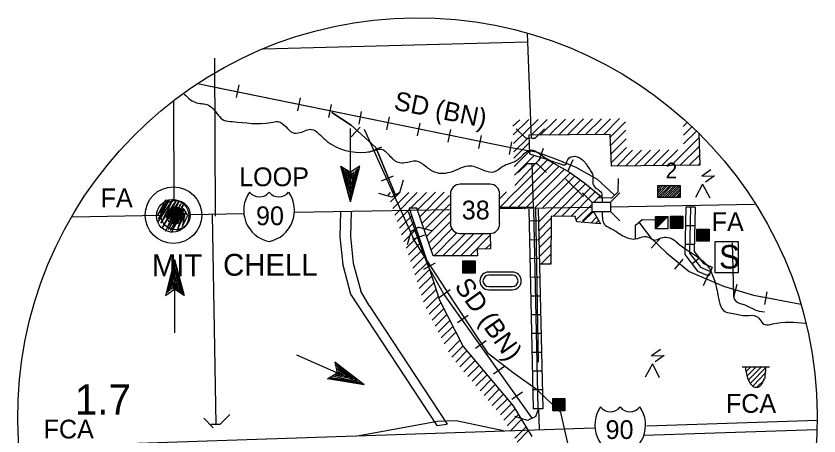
# Model space of a CAD drawing. Extents: x 1640401 to 2170926, y 15777135 to 16153493.
# Drawn here: x 1931734 to 1957382, y 15828903 to 15842323 of the extents above; entities that cross this region are included whole.
import ezdxf

# ---------------------------------------------------------------- set-up
doc = ezdxf.new("R2010")
doc.units = 0
for name, color, linetype in [('L13', 7, 'Continuous'), ('L14', 7, 'Continuous'), ('L18', 7, 'Continuous'), ('L28', 7, 'Continuous'), ('L31', 7, 'Continuous'), ('L32', 7, 'Continuous'), ('L33', 7, 'Continuous'), ('L34', 7, 'Continuous'), ('L8', 7, 'Continuous')]:
    doc.layers.add(name, color=color, linetype=linetype)

msp = doc.modelspace()

# ---------------------------------------------------------------- linework, layer by layer
at = {"layer": 'L13'}
msp.add_lwpolyline([(1938103, 15835922), (1938082, 15840972)], dxfattribs=at)
at = {"layer": 'L14'}
for points in [[(1944466, 15835148), (1942868, 15838701)], [(1946829, 15831523), (1945749, 15833142), (1944741, 15834700), (1944466, 15835148)], [(1949720, 15819772), (1949690, 15824802), (1949720, 15826055), (1949619, 15827093), (1949466, 15828203), (1949140, 15829649), (1948386, 15830362), (1947613, 15830922), (1946829, 15831523)]]:
    msp.add_lwpolyline(points, dxfattribs=at)
at = {"layer": 'L18'}
msp.add_line((1949863, 15836553), (1949283, 15837123), dxfattribs=at)
at = {"layer": 'L28'}
for p, q in [((1942420, 15836390), (1942420, 15838732)), ((1942420, 15836390), (1942114, 15837530)), ((1942114, 15837530), (1942420, 15837337)), ((1942389, 15836563), (1942165, 15837459)), ((1942410, 15836675), (1942196, 15837449)), ((1942389, 15836818), (1942257, 15837418)), ((1942420, 15836390), (1942715, 15837530)), ((1942715, 15837530), (1942420, 15837337)), ((1942440, 15836512), (1942664, 15837449)), ((1942440, 15836645), (1942634, 15837429)), ((1942410, 15836930), (1942308, 15837388)), ((1942389, 15837143), (1942338, 15837367)), ((1942389, 15837205), (1942389, 15837317)), ((1942420, 15836899), (1942420, 15837205)), ((1942420, 15837001), (1942420, 15837205)), ((1942440, 15836787), (1942583, 15837388)), ((1942440, 15837113), (1942471, 15837317)), ((1942440, 15837255), (1942450, 15837317)), ((1942450, 15836930), (1942522, 15837347)), ((1936799, 15834537), (1936504, 15833396)), ((1936779, 15834415), (1936555, 15833478)), ((1936799, 15834537), (1937105, 15833396)), ((1936799, 15834537), (1936799, 15832195)), ((1936830, 15834364), (1937054, 15833457)), ((1936779, 15834282), (1936586, 15833498)), ((1936779, 15834140), (1936636, 15833539)), ((1936810, 15834252), (1937023, 15833478)), ((1936830, 15834109), (1936962, 15833508)), ((1936769, 15833997), (1936698, 15833580)), ((1936779, 15833814), (1936748, 15833610)), ((1936799, 15834028), (1936799, 15833722)), ((1936799, 15833926), (1936799, 15833722)), ((1936810, 15833997), (1936911, 15833539)), ((1936504, 15833396), (1936799, 15833590)), ((1936779, 15833671), (1936769, 15833610)), ((1937105, 15833396), (1936799, 15833590)), ((1936830, 15833783), (1936881, 15833559)), ((1936830, 15833722), (1936830, 15833610)), ((1942858, 15830535), (1940699, 15831482)), ((1942858, 15830535), (1941921, 15831258)), ((1941921, 15831258), (1941992, 15830922)), ((1942746, 15830617), (1941972, 15831197)), ((1942634, 15830668), (1941972, 15831146)), ((1942491, 15830718), (1942002, 15831085)), ((1942359, 15830790), (1942002, 15831024)), ((1941687, 15830729), (1941992, 15830922)), ((1942858, 15830535), (1941687, 15830729)), ((1942685, 15830586), (1941768, 15830749)), ((1942583, 15830647), (1941799, 15830759)), ((1942440, 15830678), (1941839, 15830810)), ((1942338, 15830749), (1941890, 15830841)), ((1942145, 15830810), (1941921, 15830861)), ((1942084, 15830841), (1941992, 15830892)), ((1942074, 15830912), (1942002, 15830953)), ((1942196, 15830841), (1942023, 15830953)), ((1942379, 15830749), (1942104, 15830871)), ((1942298, 15830790), (1942104, 15830871))]:
    msp.add_line(p, q, dxfattribs=at)
at = {"layer": 'L31'}
for p, q in [((1938781, 15839715), (1938866, 15840127)), ((1940740, 15839298), (1940824, 15839710)), ((1936759, 15839594), (1936771, 15836427)), ((1941727, 15839081), (1941806, 15839493)), ((1942693, 15838865), (1942773, 15839277)), ((1943575, 15838691), (1943660, 15839097)), ((1942440, 15838464), (1942725, 15838775)), ((1944557, 15838490), (1944642, 15838902)), ((1945534, 15838289), (1945618, 15838701)), ((1948016, 15838416), (1947715, 15838717)), ((1948316, 15838416), (1948617, 15838717)), ((1946516, 15838089), (1946601, 15838501)), ((1950716, 15838542), (1948117, 15838514)), ((1948117, 15838514), (1948135, 15837921)), ((1950759, 15837525), (1950716, 15838542)), ((1953550, 15838569), (1953582, 15837560)), ((1947498, 15837893), (1947572, 15838300)), ((1948016, 15838416), (1948158, 15838416)), ((1948206, 15838416), (1948316, 15838416)), ((1943031, 15837983), (1943417, 15838142)), ((1948135, 15837921), (1948678, 15837745)), ((1948443, 15837709), (1948580, 15838099)), ((1948678, 15837745), (1949409, 15837331)), ((1949357, 15837350), (1949526, 15837735)), ((1948074, 15837614), (1947773, 15837318)), ((1948074, 15837614), (1948375, 15837614)), ((1948375, 15837614), (1948676, 15837318)), ((1953582, 15837560), (1950759, 15837525)), ((1943406, 15837059), (1943792, 15837218)), ((1949409, 15837331), (1949745, 15837104)), ((1943992, 15836684), (1944108, 15837091)), ((1949745, 15837104), (1949899, 15836979)), ((1949899, 15836979), (1950423, 15836553)), ((1950967, 15836705), (1950983, 15837133)), ((1943734, 15836531), (1943327, 15836647)), ((1943992, 15836684), (1943734, 15836531)), ((1950122, 15836373), (1949826, 15836674)), ((1950724, 15836373), (1951025, 15836674)), ((1950967, 15836705), (1950750, 15836500)), ((1950122, 15836373), (1950122, 15836072)), ((1950122, 15836373), (1950724, 15836373)), ((1950750, 15836500), (1950323, 15836515)), ((1950724, 15836373), (1950724, 15836072)), ((1944540, 15836178), (1944292, 15836178)), ((1944292, 15836178), (1944808, 15834655)), ((1945059, 15834660), (1944540, 15836178)), ((1948258, 15836209), (1947181, 15836203)), ((1953426, 15836212), (1953128, 15836218)), ((1948823, 15835927), (1948815, 15834390)), ((1949590, 15835917), (1948823, 15835927)), ((1949646, 15835751), (1949590, 15835917)), ((1950122, 15836072), (1949827, 15835776)), ((1950122, 15836072), (1950724, 15836072)), ((1950179, 15836072), (1950399, 15835679)), ((1950724, 15836072), (1951025, 15835776)), ((1948422, 15835776), (1948126, 15835766)), ((1950399, 15835679), (1949646, 15835751)), ((1951516, 15835618), (1951506, 15835201)), ((1951743, 15835824), (1951516, 15835618)), ((1951743, 15835824), (1952160, 15835808)), ((1953415, 15835616), (1953117, 15835621)), ((1944341, 15835422), (1944225, 15835016)), ((1944599, 15835576), (1944341, 15835422)), ((1944599, 15835576), (1945006, 15835465)), ((1946882, 15835375), (1946887, 15834881)), ((1944784, 15835322), (1944394, 15835185)), ((1948443, 15835174), (1948142, 15835164)), ((1952018, 15834900), (1952297, 15835206)), ((1946887, 15834881), (1946467, 15834876)), ((1946467, 15834876), (1946470, 15834660)), ((1953405, 15835019), (1953106, 15835025)), ((1944808, 15834655), (1945260, 15833242)), ((1946470, 15834660), (1945059, 15834660)), ((1948448, 15834572), (1948148, 15834567)), ((1953565, 15834582), (1953328, 15834401)), ((1945117, 15834424), (1944747, 15834219)), ((1948815, 15834390), (1948456, 15834392)), ((1952773, 15834234), (1953042, 15834551)), ((1953691, 15833706), (1953860, 15834092)), ((1953975, 15834298), (1953861, 15834022)), ((1948464, 15833976), (1948169, 15833965)), ((1945597, 15833574), (1945259, 15833331)), ((1954658, 15833347), (1954774, 15833749)), ((1948475, 15833374), (1948174, 15833368)), ((1955650, 15833099), (1955724, 15833506)), ((1945260, 15833242), (1946020, 15831758)), ((1946173, 15832756), (1945835, 15832518)), ((1948491, 15832772), (1948190, 15832772)), ((1948507, 15832175), (1948206, 15832175)), ((1946020, 15831758), (1947617, 15829863)), ((1946748, 15831943), (1946416, 15831700)), ((1948517, 15831573), (1948216, 15831573)), ((1947334, 15831124), (1946991, 15830882)), ((1948533, 15830977), (1948232, 15830977)), ((1947910, 15830306), (1947567, 15830068)), ((1948544, 15830375), (1948243, 15830375)), ((1947617, 15829863), (1948212, 15828888)), ((1948559, 15829773), (1948258, 15829773)), ((1948343, 15829525), (1948417, 15829741)), ((1938031, 15829166), (1937736, 15829466)), ((1938258, 15829282), (1938559, 15829583)), ((1948074, 15829393), (1947672, 15829525)), ((1948343, 15829525), (1948074, 15829393)), ((1937957, 15829282), (1938258, 15829282))]:
    msp.add_line(p, q, dxfattribs=at)
for points in [[(1948058, 15841774), (1948184, 15838416)], [(1939631, 15841273), (1948058, 15841500)], [(1937535, 15840164), (1947535, 15838126), (1948359, 15837983), (1949024, 15837740), (1949615, 15837492), (1950302, 15837107), (1950835, 15836605)], [(1937883, 15840090), (1947535, 15838126), (1948359, 15837983), (1949024, 15837740), (1949615, 15837492), (1950302, 15837107), (1950835, 15836605)], [(1943850, 15836600), (1943227, 15838126), (1942440, 15838833), (1941817, 15839240)], [(1941817, 15839240), (1942440, 15838833), (1943227, 15838126), (1943850, 15836600)], [(1947608, 15838800), (1947824, 15839011)], [(1947616, 15838527), (1948117, 15839014)], [(1947625, 15838253), (1948410, 15839017)], [(1948223, 15838553), (1948703, 15839020)], [(1948476, 15838518), (1948996, 15839024)], [(1948769, 15838521), (1949289, 15839027)], [(1949074, 15838524), (1949573, 15839030)], [(1949352, 15838527), (1949857, 15839033)], [(1949640, 15838531), (1950146, 15839036)], [(1949929, 15838534), (1950434, 15839039)], [(1950218, 15838537), (1950723, 15839043)], [(1950507, 15838540), (1951012, 15839046)], [(1950719, 15838467), (1951199, 15838947)], [(1953043, 15838791), (1953176, 15838925)], [(1953052, 15838514), (1953325, 15838787)], [(1950731, 15838193), (1951211, 15838673)], [(1952657, 15837548), (1953554, 15838445)], [(1953060, 15838237), (1953470, 15838648)], [(1947633, 15837979), (1948082, 15838416)], [(1947639, 15837786), (1948124, 15838272)], [(1950742, 15837919), (1951223, 15838399)], [(1952946, 15837552), (1953563, 15838169)], [(1947647, 15837514), (1948133, 15838000)], [(1950754, 15837645), (1951234, 15838125)], [(1950922, 15837527), (1951428, 15838033)], [(1951211, 15837531), (1951717, 15838037)], [(1951500, 15837534), (1952006, 15838040)], [(1951789, 15837538), (1952296, 15838044)], [(1952079, 15837541), (1952585, 15838047)], [(1952368, 15837545), (1952874, 15838051)], [(1947655, 15837238), (1948289, 15837871)], [(1947665, 15836906), (1948505, 15837801)], [(1948258, 15837265), (1948714, 15837725)], [(1953235, 15837555), (1953572, 15837892)], [(1947478, 15836204), (1948895, 15837622)], [(1948026, 15836207), (1949243, 15837424)], [(1948206, 15837614), (1948258, 15836199)], [(1948258, 15836705), (1949076, 15837519)], [(1953525, 15837559), (1953580, 15837615)], [(1947693, 15836705), (1948248, 15837265)], [(1948316, 15836199), (1949432, 15837314)], [(1948566, 15836201), (1949580, 15837215)], [(1948422, 15835739), (1949768, 15837085)], [(1948898, 15835926), (1949926, 15836957)], [(1943620, 15836602), (1943696, 15836679)], [(1943693, 15836387), (1943989, 15836681)], [(1943765, 15836172), (1944276, 15836683)], [(1943837, 15835962), (1944552, 15836685)], [(1944331, 15836178), (1944845, 15836687)], [(1944557, 15836125), (1945133, 15836689)], [(1944633, 15835908), (1945408, 15836691)], [(1947181, 15836481), (1947403, 15836704)], [(1947191, 15836203), (1947683, 15836700)], [(1947748, 15836206), (1948264, 15836727)], [(1949170, 15835922), (1950080, 15836832)], [(1949452, 15835919), (1950237, 15836704)], [(1936270, 15835983), (1936524, 15836451), (1936239, 15835942), (1936606, 15836451), (1936280, 15835840), (1936626, 15836421), (1936626, 15836451), (1936270, 15835748), (1936748, 15836471), (1936362, 15835708), (1936850, 15836421), (1936412, 15835565), (1936932, 15836400), (1936504, 15835453), (1936993, 15836319), (1936606, 15835504), (1937074, 15836278), (1936698, 15835402), (1937085, 15836125), (1936881, 15835474), (1937135, 15836034), (1937044, 15835596), (1937217, 15835952), (1937085, 15836176), (1936657, 15835474)], [(1944702, 15835705), (1945582, 15836584)], [(1950201, 15836383), (1950394, 15836576)], [(1936574, 15835977), (1936706, 15836214), (1936558, 15835950), (1936748, 15836214), (1936585, 15835898), (1936759, 15836199), (1936759, 15836214), (1936574, 15835850), (1936822, 15836225), (1936627, 15835834), (1936875, 15836199), (1936648, 15835760), (1936917, 15836193), (1936701, 15835697), (1936949, 15836151), (1936748, 15835723), (1936991, 15836125), (1936801, 15835676), (1937002, 15836051), (1936891, 15835708), (1937023, 15835998), (1936975, 15835776), (1937065, 15835956), (1937002, 15836072), (1936775, 15835708)], [(1943906, 15835757), (1944302, 15836148)], [(1944775, 15835492), (1945592, 15836309)], [(1947979, 15836166), (1948000, 15836176)], [(1948116, 15836156), (1948258, 15829773)], [(1948264, 15836156), (1948406, 15829773)], [(1948417, 15836156), (1948559, 15829773)], [(1949628, 15835806), (1950106, 15836283)], [(1953127, 15836219), (1953100, 15834698), (1953503, 15834170), (1953860, 15834021)], [(1953277, 15836216), (1953251, 15834747), (1953598, 15834293), (1953918, 15834160)], [(1953427, 15836213), (1953401, 15834797), (1953692, 15834416), (1953976, 15834298)], [(1938000, 15835982), (1938111, 15829276)], [(1943978, 15835544), (1944374, 15835936)], [(1948216, 15829472), (1945391, 15833458), (1944906, 15834308), (1944267, 15836067)], [(1944848, 15835279), (1945608, 15836040)], [(1949832, 15835733), (1950176, 15836078)], [(1950091, 15835708), (1950278, 15835895)], [(1944051, 15835332), (1944446, 15835723)], [(1944920, 15835066), (1945608, 15835754)], [(1948433, 15835459), (1948822, 15835850)], [(1950240, 15835694), (1950336, 15835790)], [(1951632, 15835734), (1952002, 15835243), (1952514, 15834752), (1953232, 15834155), (1954330, 15833685), (1955291, 15833405), (1955983, 15833273)], [(1951632, 15835734), (1952002, 15835243), (1952514, 15834752), (1953232, 15834155), (1954330, 15833685), (1955291, 15833405), (1956817, 15833115)], [(1944123, 15835119), (1944518, 15835510)], [(1948216, 15829472), (1945391, 15833458), (1944906, 15834308), (1944467, 15835507)], [(1944993, 15834853), (1945660, 15835520)], [(1945086, 15834660), (1945819, 15835393)], [(1945371, 15834660), (1946086, 15835375)], [(1945657, 15834660), (1946372, 15835375)], [(1945943, 15834660), (1946657, 15835375)], [(1948433, 15835185), (1948821, 15835573)], [(1944195, 15834906), (1944590, 15835297)], [(1944267, 15834693), (1944662, 15835084)], [(1946228, 15834660), (1946883, 15835315)], [(1948433, 15834900), (1948819, 15835286)], [(1944339, 15834480), (1944735, 15834872)], [(1946733, 15834879), (1946886, 15835032)], [(1948443, 15834625), (1948818, 15834999)], [(1944408, 15834264), (1944807, 15834659)], [(1948494, 15834391), (1948816, 15834714)], [(1944477, 15834048), (1944846, 15834413)], [(1948773, 15834390), (1948815, 15834432)], [(1944546, 15833832), (1944945, 15834227)], [(1944615, 15833616), (1945014, 15834011)], [(1944684, 15833401), (1945083, 15833795)], [(1944753, 15833185), (1945152, 15833579)], [(1944833, 15832979), (1945221, 15833363)], [(1944929, 15832790), (1945302, 15833160)], [(1945026, 15832602), (1945399, 15832971)], [(1945123, 15832413), (1945495, 15832782)], [(1945219, 15832225), (1945592, 15832594)], [(1945316, 15832036), (1945689, 15832405)], [(1945412, 15831847), (1945785, 15832216)], [(1945544, 15831591), (1945912, 15831969)], [(1945650, 15831420), (1946005, 15831775)], [(1945780, 15831266), (1946138, 15831618)], [(1945911, 15831111), (1946266, 15831466)], [(1946042, 15830956), (1946397, 15831311)], [(1946166, 15830808), (1946526, 15831157)], [(1946301, 15830649), (1946651, 15831009)], [(1946425, 15830502), (1946785, 15830851)], [(1946559, 15830342), (1946909, 15830703)], [(1946686, 15830192), (1947043, 15830544)], [(1946814, 15830039), (1947169, 15830394)], [(1946948, 15829881), (1947300, 15830239)], [(1947074, 15829732), (1947430, 15830085)], [(1947205, 15829579), (1947560, 15829930)], [(1947312, 15829402), (1947676, 15829766)], [(1948422, 15829767), (1948443, 15829118)], [(1947418, 15829228), (1947782, 15829592)], [(1947521, 15829060), (1947882, 15829429)], [(1947662, 15828828), (1948027, 15829190)], [(1947738, 15828704), (1948099, 15829072)]]:
    msp.add_lwpolyline(points, dxfattribs=at)
for centre, radius in [((1936762, 15835961), 904), ((1936738, 15835937), 519), ((1936831, 15835962), 469), ((1936819, 15835949), 269)]:
    msp.add_circle(centre, radius, dxfattribs=at)
msp.add_ellipse((1944558, 15829499), major_axis=(-95, 12772), ratio=0.999961, dxfattribs=at)
at = {"layer": 'L32'}
for p, q in [((1946875, 15836948), (1945925, 15836948)), ((1945608, 15836632), (1945608, 15835692)), ((1947181, 15835692), (1947181, 15836632)), ((1945925, 15835375), (1946875, 15835375))]:
    msp.add_line(p, q, dxfattribs=at)
for points in [[(1940618, 15836051), (1945597, 15836140)], [(1947192, 15836167), (1950117, 15836214)], [(1950724, 15836230), (1955323, 15836315)], [(1933533, 15835908), (1936326, 15835956)], [(1937308, 15835982), (1939024, 15836014)], [(1942097, 15836070), (1942081, 15835268), (1942168, 15834368), (1942418, 15833430)], [(1942435, 15836063), (1942419, 15835281), (1942501, 15834428), (1942743, 15833525)], [(1942418, 15833430), (1945175, 15829234)], [(1943016, 15833067), (1942743, 15833525)], [(1943016, 15833067), (1945508, 15829276)], [(1942693, 15828917), (1945201, 15829377), (1945798, 15829398), (1947308, 15829076)], [(1945175, 15829234), (1945508, 15829276)], [(1951880, 15829224), (1957334, 15829408)], [(1931828, 15828548), (1950201, 15829166)], [(1951801, 15828923), (1957308, 15829107)]]:
    msp.add_lwpolyline(points, dxfattribs=at)
for centre, radius, start, end in [((1945925, 15836635), 315, 90.0011, 180.0011), ((1946870, 15836635), 315, 0.0011, 90.0011), ((1940025, 15836114), 1019, 145.1421, 258.0921), ((1939504, 15836935), 393, 217.3749, 322.2366), ((1940130, 15836935), 393, 217.7656, 322.6274), ((1939609, 15836114), 1019, 281.9101, 34.8602), ((1945925, 15835690), 315, 180.0011, 270.0011), ((1946870, 15835690), 315, 270.0011, 0.0011), ((1951242, 15829248), 1019, 145.1421, 258.0921), ((1950720, 15830069), 393, 217.3749, 322.2366), ((1951347, 15830069), 393, 217.7656, 322.6274), ((1950825, 15829248), 1019, 281.9101, 34.8602)]:
    msp.add_arc(centre, radius, start, end, dxfattribs=at)
at = {"layer": 'L33'}
for points in [[(1937107, 15839831), (1937451, 15839567), (1937656, 15839525), (1937825, 15839499), (1938031, 15839356), (1938190, 15839155), (1938375, 15838997), (1938644, 15838949), (1939874, 15838923), (1940101, 15838949), (1940360, 15838781), (1940560, 15838601), (1940814, 15838601), (1941173, 15838701), (1941410, 15838559), (1941674, 15838316), (1942915, 15837973), (1943132, 15838015), (1943401, 15838068), (1943644, 15837883), (1943939, 15837651), (1944151, 15837640), (1944515, 15837693), (1944805, 15837534), (1945106, 15837339), (1945677, 15837360), (1946241, 15837540), (1946685, 15837392), (1947023, 15837350), (1947282, 15837524), (1947699, 15837693), (1947968, 15837925), (1948116, 15838031), (1948676, 15837772), (1949082, 15837608), (1949299, 15837582), (1949357, 15837735), (1949589, 15837841), (1949842, 15837714), (1949916, 15837635), (1950106, 15837339), (1950143, 15837276), (1950175, 15836922), (1950318, 15836785), (1950450, 15836632), (1950450, 15836626), (1950460, 15836357)], [(1950460, 15836072), (1950465, 15835876), (1950523, 15835676), (1950735, 15835533), (1950893, 15835444), (1951067, 15835333), (1951516, 15835201), (1951817, 15835275), (1951975, 15835243), (1952123, 15835164), (1952340, 15835232), (1952551, 15835248), (1952773, 15835148), (1952899, 15835042), (1953881, 15834256), (1954013, 15833960), (1954140, 15833485), (1954394, 15832872), (1954642, 15832814), (1955059, 15832751), (1955391, 15832724), (1955655, 15832460), (1955893, 15832481), (1956949, 15832508)]]:
    msp.add_spline(points, degree=3, dxfattribs=at)
at = {"layer": 'L34'}
for p, q in [((1953924, 15837408), (1953639, 15837207)), ((1953639, 15837207), (1954040, 15837218)), ((1954040, 15837218), (1953760, 15837017)), ((1952239, 15836742), (1952408, 15836917)), ((1952239, 15836600), (1952551, 15836917)), ((1952239, 15836885), (1952266, 15836906)), ((1952239, 15836816), (1952334, 15836906)), ((1952239, 15836674), (1952477, 15836906)), ((1952239, 15836526), (1952625, 15836906)), ((1952308, 15836531), (1952693, 15836917)), ((1952382, 15836531), (1952767, 15836906)), ((1952451, 15836526), (1952831, 15836906)), ((1952525, 15836531), (1952910, 15836906)), ((1952593, 15836531), (1952947, 15836890)), ((1953665, 15836948), (1953443, 15836526)), ((1953665, 15836948), (1953892, 15836515)), ((1952667, 15836531), (1952947, 15836816)), ((1952730, 15836526), (1952947, 15836748)), ((1952810, 15836526), (1952947, 15836668)), ((1952873, 15836526), (1952947, 15836605)), ((1952556, 15835913), (1952160, 15835523)), ((1952525, 15835913), (1952160, 15835560)), ((1952493, 15835913), (1952160, 15835591)), ((1952451, 15835913), (1952160, 15835634)), ((1952414, 15835913), (1952160, 15835665)), ((1952382, 15835913), (1952160, 15835697)), ((1952340, 15835913), (1952160, 15835734)), ((1952297, 15835913), (1952160, 15835776)), ((1952266, 15835913), (1952160, 15835808)), ((1952234, 15835913), (1952160, 15835840)), ((1952197, 15835913), (1952160, 15835876)), ((1952645, 15835533), (1953036, 15835924)), ((1952645, 15835882), (1952687, 15835924)), ((1952645, 15835850), (1952719, 15835924)), ((1952645, 15835818), (1952751, 15835924)), ((1952645, 15835781), (1952788, 15835924)), ((1952645, 15835739), (1952830, 15835924)), ((1952645, 15835708), (1952862, 15835924)), ((1952645, 15835676), (1952893, 15835924)), ((1952645, 15835639), (1952930, 15835924)), ((1952645, 15835602), (1952967, 15835924)), ((1952645, 15835565), (1952994, 15835924)), ((1952677, 15835533), (1953036, 15835892)), ((1952708, 15835533), (1953036, 15835855)), ((1952751, 15835533), (1953036, 15835818)), ((1952788, 15835533), (1953036, 15835781)), ((1952819, 15835533), (1953036, 15835750)), ((1952851, 15835533), (1953036, 15835718)), ((1952904, 15835539), (1953036, 15835676)), ((1952930, 15835533), (1953036, 15835639)), ((1952962, 15835533), (1953036, 15835607)), ((1952994, 15835533), (1953036, 15835576)), ((1953483, 15835123), (1953874, 15835514)), ((1953483, 15835477), (1953525, 15835514)), ((1953483, 15835440), (1953557, 15835514)), ((1953483, 15835408), (1953589, 15835514)), ((1953483, 15835376), (1953626, 15835514)), ((1953483, 15835334), (1953668, 15835514)), ((1953483, 15835297), (1953700, 15835514)), ((1953483, 15835266), (1953731, 15835514)), ((1953483, 15835234), (1953768, 15835514)), ((1953483, 15835192), (1953811, 15835514)), ((1953483, 15835160), (1953832, 15835514)), ((1953515, 15835123), (1953874, 15835482)), ((1953552, 15835123), (1953874, 15835450)), ((1953589, 15835123), (1953874, 15835408)), ((1953626, 15835123), (1953874, 15835376)), ((1953657, 15835123), (1953874, 15835339)), ((1953689, 15835123), (1953874, 15835308)), ((1953742, 15835134), (1953874, 15835266)), ((1953768, 15835123), (1953874, 15835234)), ((1953800, 15835123), (1953874, 15835202)), ((1953832, 15835123), (1953874, 15835165)), ((1946009, 15834108), (1946400, 15834498)), ((1946009, 15834456), (1946051, 15834498)), ((1946009, 15834424), (1946083, 15834498)), ((1946009, 15834393), (1946115, 15834498)), ((1946009, 15834366), (1946152, 15834498)), ((1946009, 15834314), (1946189, 15834498)), ((1946009, 15834282), (1946226, 15834498)), ((1946009, 15834250), (1946257, 15834498)), ((1946009, 15834219), (1946289, 15834498)), ((1946009, 15834176), (1946331, 15834498)), ((1946009, 15834139), (1946368, 15834498)), ((1946041, 15834108), (1946400, 15834467)), ((1946073, 15834108), (1946400, 15834435)), ((1946115, 15834108), (1946400, 15834393)), ((1946152, 15834108), (1946400, 15834356)), ((1946183, 15834108), (1946400, 15834324)), ((1946215, 15834108), (1946400, 15834292)), ((1946268, 15834108), (1946400, 15834250)), ((1946289, 15834108), (1946400, 15834219)), ((1946326, 15834108), (1946400, 15834182)), ((1946358, 15834108), (1946400, 15834150)), ((1947593, 15834139), (1946833, 15834139)), ((1947593, 15834039), (1946833, 15834039)), ((1946833, 15833675), (1947593, 15833675)), ((1946833, 15833574), (1947593, 15833574)), ((1952319, 15831668), (1952033, 15831468)), ((1952033, 15831468), (1952435, 15831473)), ((1952435, 15831473), (1952150, 15831272)), ((1952060, 15831209), (1951833, 15830781)), ((1952060, 15831209), (1952282, 15830776)), ((1954932, 15831114), (1955798, 15831114)), ((1955059, 15830966), (1955207, 15831114)), ((1955085, 15830823), (1955381, 15831114)), ((1955133, 15830697), (1955550, 15831114)), ((1955201, 15830602), (1955698, 15831098)), ((1955281, 15830507), (1955666, 15830908)), ((1955407, 15830475), (1955619, 15830676)), ((1948876, 15829709), (1949267, 15830100)), ((1948876, 15830058), (1948918, 15830100)), ((1948876, 15830026), (1948950, 15830100)), ((1948876, 15829989), (1948982, 15830100)), ((1948876, 15829958), (1949019, 15830100)), ((1948876, 15829915), (1949056, 15830100)), ((1948876, 15829884), (1949093, 15830100)), ((1948876, 15829847), (1949124, 15830100)), ((1948876, 15829815), (1949156, 15830100)), ((1948876, 15829773), (1949198, 15830100)), ((1948876, 15829741), (1949225, 15830100)), ((1948908, 15829709), (1949267, 15830068)), ((1948940, 15829709), (1949267, 15830031)), ((1948982, 15829709), (1949267, 15829989)), ((1949019, 15829709), (1949267, 15829958)), ((1949050, 15829709), (1949267, 15829926)), ((1949082, 15829709), (1949267, 15829889)), ((1949135, 15829715), (1949267, 15829847)), ((1949156, 15829709), (1949267, 15829815)), ((1949193, 15829709), (1949267, 15829783)), ((1949225, 15829709), (1949267, 15829752))]:
    msp.add_line(p, q, dxfattribs=at)
for points in [[(1952239, 15836526), (1952239, 15836906), (1952947, 15836906), (1952947, 15836526)], [(1952556, 15835913), (1952556, 15835523), (1952160, 15835523), (1952160, 15835913)], [(1952645, 15835533), (1952645, 15835924), (1953036, 15835924), (1953036, 15835533)], [(1953483, 15835123), (1953483, 15835514), (1953874, 15835514), (1953874, 15835123)], [(1954064, 15834111), (1954064, 15835114), (1954798, 15835114), (1954798, 15834111)], [(1946009, 15834108), (1946009, 15834498), (1946400, 15834498), (1946400, 15834108)], [(1948876, 15829709), (1948876, 15830100), (1949267, 15830100), (1949267, 15829709)]]:
    msp.add_lwpolyline(points, close=True, dxfattribs=at)
for centre, radius, start, end in [((1946833, 15833858), 283, 90.0008, 270.0008), ((1947587, 15833858), 283, 270.0008, 90.0008), ((1946833, 15833858), 183, 90.0008, 270.0008), ((1947587, 15833858), 183, 270.0008, 90.0008)]:
    msp.add_arc(centre, radius, start, end, dxfattribs=at)
msp.add_spline([(1955032, 15831114), (1955043, 15830992), (1955091, 15830792), (1955133, 15830676), (1955223, 15830538), (1955333, 15830464), (1955460, 15830475), (1955539, 15830538), (1955640, 15830723), (1955650, 15830739), (1955666, 15830839), (1955682, 15830982), (1955692, 15831114)], degree=3, dxfattribs=at)
at = {"layer": 'L8'}
for points in [[(1948325, 15836197), (1948417, 15831258)], [(1954605, 15835078), (1954652, 15833388), (1954676, 15833275), (1954745, 15833184), (1954833, 15833145), (1955018, 15833090), (1955365, 15832924), (1955474, 15832887), (1955646, 15832866)]]:
    msp.add_lwpolyline(points, dxfattribs=at)

# ---------------------------------------------------------------- texts
at = {"layer": 'L28'}
msp.add_text('1.7', height=964.2, rotation=360, dxfattribs=at).set_placement((1933612, 15829588))
at = {"layer": 'L31'}
for s, height, rotation, p in [('SD (BN)', 600, 348.5531, (1943776, 15839340)), ('MIT', 699.9, 360, (1936073, 15834007)), ('CHELL', 699.9, 360, (1938348, 15834023)), ('SD (BN)', 600, 305.4447, (1945719, 15833685))]:
    msp.add_text(s, height=height, rotation=rotation, dxfattribs=at).set_placement(p)
at = {"layer": 'L32'}
for s, p in [('LOOP', (1938860, 15836885)), ('FA', (1934436, 15836214)), ('38', (1945972, 15835824)), ('90', (1939399, 15835639)), ('FA', (1953955, 15835449)), ('FCA', (1954409, 15829641)), ('FCA', (1932614, 15828822)), ('90', (1950566, 15828806))]:
    msp.add_text(s, height=600, rotation=360, dxfattribs=at).set_placement(p)
at = {"layer": 'L34'}
for s, height, rotation, p in [('2', 500, 360, (1952482, 15837138)), ('S', 750, 0.0009, (1954190, 15834253))]:
    msp.add_text(s, height=height, rotation=rotation, dxfattribs=at).set_placement(p)

doc.saveas('drawing.dxf')
